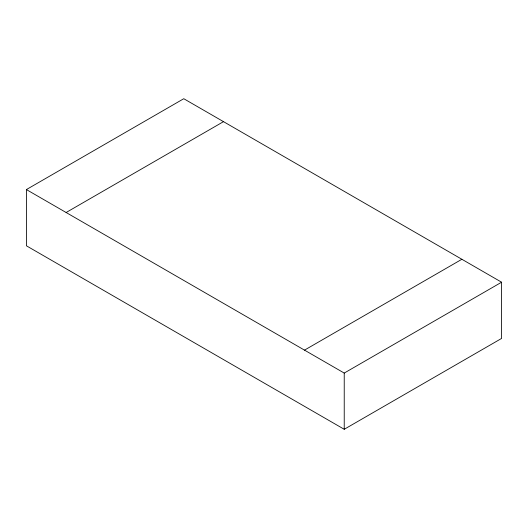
<?xml version="1.0" encoding="UTF-8"?>
<svg xmlns="http://www.w3.org/2000/svg" width="528" height="528" viewBox="0 0 528 528"><rect width="100%" height="100%" fill="white"/><g stroke="black" fill="none" stroke-linecap="round" stroke-linejoin="round"><path stroke-width="0.79" d="M26.4 189.572L183.77 98.716L501.6 282.209L501.6 338.428L344.23 429.284L26.4 245.791L26.4 189.572L344.23 373.065L501.6 282.209M66.125 212.507L223.502 121.651M304.498 350.13L461.875 259.274M344.23 373.065L344.23 429.284"/></g></svg>
